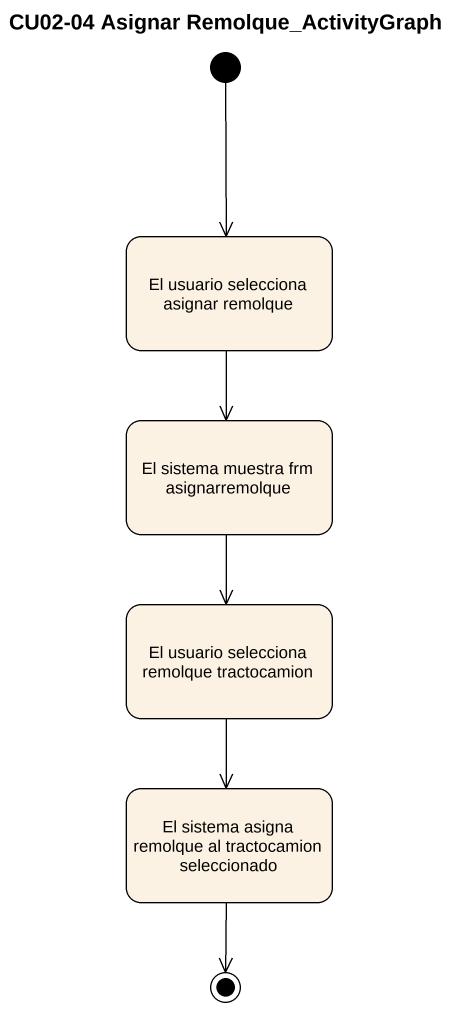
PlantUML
@startuml
title CU02-04 Asignar Remolque_ActivityGraph
hide empty description
state "El usuario selecciona asignar remolque" as El_usuario_selecciona
state "El sistema muestra frm asignarremolque" as El_sistema_muestra_frm
state "El usuario selecciona remolque tractocamion" as El_usuario_selecciona_2
state "El sistema asigna remolque al tractocamion seleccionado" as El_sistema_asigna_remolque
[*] --> El_usuario_selecciona
El_usuario_selecciona --> El_sistema_muestra_frm
El_sistema_muestra_frm --> El_usuario_selecciona_2
El_usuario_selecciona_2 --> El_sistema_asigna_remolque
El_sistema_asigna_remolque --> [*]
@enduml
